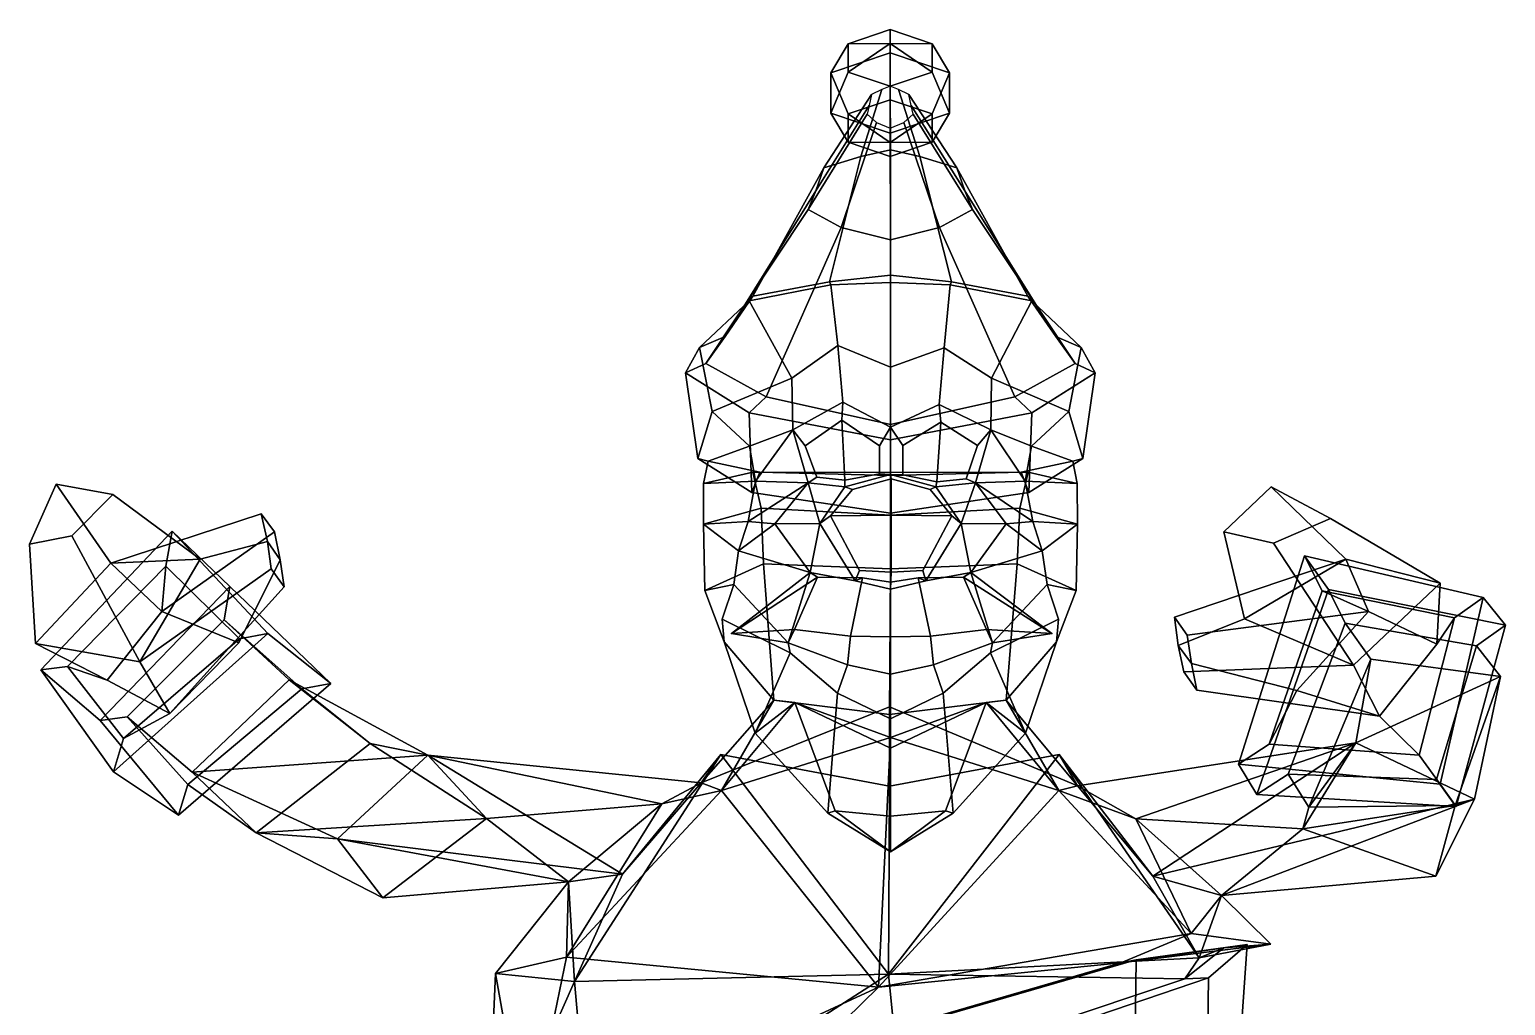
# Model space of a CAD drawing. Extents: x -281 to 199, y -155 to 435.
# Drawn here: x -280.8 to 198.6, y 117.7 to 434.7 of the extents above; entities that cross this region are included whole.
import ezdxf

# ---------------------------------------------------------------- set-up
doc = ezdxf.new("R2010")
doc.units = 0

msp = doc.modelspace()

# ---------------------------------------------------------------- linework, layer by layer
for p in [(-52.755001, 238.543488, 96.495125), (51.251568, 238.543488, 96.495125)]:
    msp.add_point(p)
for points in [[(-14.834169, 430.096008, -16.418009), (-1.225277, 434.700134, -22.29314), (-1.225275, 427.109924, -36.097572), (-20.471174, 420.598694, -27.78894)], [(-1.225281, 430.215698, -6.840955), (-1.225277, 434.700134, -22.29314), (-14.834169, 430.096008, -16.418009)], [(-1.225281, 430.215698, -6.840955), (12.383644, 430.096008, -16.418007), (-1.225277, 434.700134, -22.29314)], [(12.383644, 430.096008, -16.418007), (18.020618, 420.598694, -27.788939), (-1.225275, 427.109924, -36.097572), (-1.225277, 434.700134, -22.29314)], [(-20.471178, 407.576172, -11.171629), (-14.834171, 420.887634, -4.667841), (-14.834169, 430.096008, -16.418009), (-20.471174, 420.598694, -27.78894)], [(-14.834166, 407.28717, -34.292683), (-20.471174, 420.598694, -27.78894), (-1.225275, 427.109924, -36.097572), (-1.225273, 411.891296, -40.167812)], [(-1.225282, 416.283508, 1.207244), (-1.225281, 430.215698, -6.840955), (-14.834171, 420.887634, -4.667841)], [(-14.834171, 420.887634, -4.667841), (-1.225281, 430.215698, -6.840955), (-14.834169, 430.096008, -16.418009)], [(-1.225282, 416.283508, 1.207244), (12.383642, 420.887634, -4.667839), (-1.225281, 430.215698, -6.840955)], [(12.383642, 420.887634, -4.667839), (12.383644, 430.096008, -16.418007), (-1.225281, 430.215698, -6.840955)], [(12.383646, 407.28717, -34.292683), (-1.225273, 411.891296, -40.167812), (-1.225275, 427.109924, -36.097572), (18.020618, 420.598694, -27.788939)], [(18.020615, 407.576111, -11.171628), (18.020618, 420.598694, -27.788939), (12.383644, 430.096008, -16.418007), (12.383642, 420.887634, -4.667839)], [(-1.225282, 401.06488, -2.863023), (-1.225282, 416.283508, 1.207244), (-14.834171, 420.887634, -4.667841), (-20.471178, 407.576172, -11.171629)], [(-20.471178, 407.576172, -11.171629), (-20.471174, 420.598694, -27.78894), (-14.834166, 407.28717, -34.292683), (-14.834168, 398.078857, -22.542515)], [(-1.225282, 401.06488, -2.863023), (18.020615, 407.576111, -11.171628), (12.383642, 420.887634, -4.667839), (-1.225282, 416.283508, 1.207244)], [(18.020615, 407.576111, -11.171628), (12.383643, 398.078796, -22.542513), (12.383646, 407.28717, -34.292683), (18.020618, 420.598694, -27.788939)], [(-7.27119, 413.566956, -8.229217), (-8.021206, 410.07196, -10.998602), (-25.418928, 382.315674, 26.294109), (-22.740299, 389.811829, 37.885323)], [(-3.93069, 415.263855, -6.884629), (-7.27119, 413.566956, -8.229217), (-22.740299, 389.811829, 37.885323), (-10.809942, 393.451294, 43.513039)], [(-1.235268, 416.254089, -6.099926), (-3.93069, 415.263855, -6.884629), (-10.809942, 393.451294, 43.513039), (-1.183435, 395.575317, 46.797363)], [(-1.235268, 416.254089, -6.099926), (-1.183435, 395.575317, 46.797363), (8.443072, 393.451294, 43.513039), (1.460155, 415.263855, -6.884628)], [(1.460155, 415.263855, -6.884628), (8.443072, 393.451294, 43.513039), (20.373432, 389.811829, 37.885326), (4.800655, 413.566956, -8.229216)], [(4.800655, 413.566956, -8.229216), (20.373432, 389.811829, 37.885326), (23.052055, 382.315613, 26.294111), (5.55067, 410.07196, -10.998601)], [(-8.021206, 410.07196, -10.998602), (-8.707866, 407.252808, -13.232507), (-27.871284, 376.268982, 16.944143), (-25.418928, 382.315674, 26.294109)], [(-1.225282, 401.06488, -2.863023), (-20.471178, 407.576172, -11.171629), (-14.834168, 398.078857, -22.542515), (-1.225278, 393.47467, -16.667431)], [(-1.225284, 397.959106, -32.119572), (-14.834166, 407.28717, -34.292683), (-1.225273, 411.891296, -40.167812)], [(-1.225284, 397.959106, -32.119572), (-1.225273, 411.891296, -40.167812), (12.383646, 407.28717, -34.292683)], [(-1.225282, 401.06488, -2.863023), (-1.225278, 393.47467, -16.667431), (12.383643, 398.078796, -22.542513), (18.020615, 407.576111, -11.171628)], [(5.55067, 410.07196, -10.998601), (23.052055, 382.315613, 26.294111), (25.504419, 376.268921, 16.944145), (6.237331, 407.252808, -13.232505)], [(-8.707866, 407.252808, -13.232507), (-5.706921, 404.497009, -15.416183), (-17.153624, 370.358093, 7.804341), (-27.871284, 376.268982, 16.944143)], [(-5.706921, 404.497009, -15.416183), (-1.235269, 402.640442, -16.887331), (-1.183437, 366.376038, 1.646927), (-17.153624, 370.358093, 7.804341)], [(-14.834168, 398.078857, -22.542515), (-14.834166, 407.28717, -34.292683), (-1.225284, 397.959106, -32.119572)], [(3.236384, 404.497009, -15.416183), (14.786751, 370.358093, 7.804342), (-1.183437, 366.376038, 1.646927), (-1.235269, 402.640442, -16.887331)], [(12.383643, 398.078796, -22.542513), (-1.225284, 397.959106, -32.119572), (12.383646, 407.28717, -34.292683)], [(6.237331, 407.252808, -13.232505), (25.504419, 376.268921, 16.944145), (14.786751, 370.358093, 7.804342), (3.236384, 404.497009, -15.416183)], [(-1.225278, 393.47467, -16.667431), (-14.834168, 398.078857, -22.542515), (-1.225284, 397.959106, -32.119572)], [(-1.225278, 393.47467, -16.667431), (-1.225284, 397.959106, -32.119572), (12.383643, 398.078796, -22.542513)], [(-45.804005, 348.082977, 75.713036), (-20.943701, 352.770142, 87.806259), (-10.809942, 393.451294, 43.513039), (-22.740299, 389.811829, 37.885323)], [(-1.155437, 354.87674, 94.936646), (-1.183435, 395.575317, 46.797363), (-10.809942, 393.451294, 43.513039), (-20.943701, 352.770142, 87.806259)], [(-1.155437, 354.87674, 94.936646), (18.632822, 352.770142, 87.806267), (8.443072, 393.451294, 43.513039), (-1.183435, 395.575317, 46.797363)], [(43.493137, 348.082977, 75.713036), (20.373432, 389.811829, 37.885326), (8.443072, 393.451294, 43.513039), (18.632822, 352.770142, 87.806267)], [(-54.84454, 334.985443, 50.679878), (-45.804005, 348.082977, 75.713036), (-22.740299, 389.811829, 37.885323), (-25.418928, 382.315674, 26.294109)], [(52.533665, 334.985443, 50.679878), (23.052055, 382.315613, 26.294111), (20.373432, 389.811829, 37.885326), (43.493137, 348.082977, 75.713036)], [(-61.114479, 326.24823, 29.181396), (-54.84454, 334.985443, 50.679878), (-25.418928, 382.315674, 26.294109), (-27.871284, 376.268982, 16.944143)], [(58.803604, 326.24823, 29.181398), (25.504419, 376.268921, 16.944145), (23.052055, 382.315613, 26.294111), (52.533665, 334.985443, 50.679878)], [(-41.526566, 315.363129, 10.511221), (-61.114479, 326.24823, 29.181396), (-27.871284, 376.268982, 16.944143), (-17.153624, 370.358093, 7.804341)], [(39.215683, 315.363129, 10.511222), (14.786751, 370.358093, 7.804342), (25.504419, 376.268921, 16.944145), (58.803604, 326.24823, 29.181398)], [(-1.155439, 306.372955, -6.804085), (-41.526566, 315.363129, 10.511221), (-17.153624, 370.358093, 7.804341), (-1.183437, 366.376038, 1.646927)], [(-1.155439, 306.372955, -6.804085), (-1.183437, 366.376038, 1.646927), (14.786751, 370.358093, 7.804342), (39.215683, 315.363129, 10.511222)], [(-1.155438, 352.50119, 99.226433), (-1.155437, 354.87674, 94.936646), (-20.943701, 352.770142, 87.806259), (-20.555037, 351.757721, 93.110359)], [(-1.155438, 352.50119, 99.226433), (18.244158, 351.757721, 93.110359), (18.632822, 352.770142, 87.806267), (-1.155437, 354.87674, 94.936646)], [(-20.555037, 351.757721, 93.110359), (-20.943701, 352.770142, 87.806259), (-45.804005, 348.082977, 75.713036), (-47.046356, 346.590668, 80.833389)], [(-18.19821, 332.115662, 102.308495), (-20.555037, 351.757721, 93.110359), (-47.046356, 346.590668, 80.833389), (-33.138947, 321.44046, 93.501488)], [(-1.155439, 325.04599, 108.410393), (-1.155438, 352.50119, 99.226433), (-20.555037, 351.757721, 93.110359), (-18.19821, 332.115662, 102.308495)], [(-1.155439, 325.04599, 108.410393), (16.291058, 331.351776, 102.570122), (18.244158, 351.757721, 93.110359), (-1.155438, 352.50119, 99.226433)], [(16.291058, 331.351776, 102.570122), (31.700108, 321.44046, 93.501495), (44.735489, 346.590668, 80.833389), (18.244158, 351.757721, 93.110359)], [(18.244158, 351.757721, 93.110359), (44.735489, 346.590668, 80.833389), (43.493137, 348.082977, 75.713036), (18.632822, 352.770142, 87.806267)], [(-47.046356, 346.590668, 80.833389), (-45.804005, 348.082977, 75.713036), (-54.84454, 334.985443, 50.679878), (-63.143219, 331.386871, 53.023354)], [(-33.138947, 321.44046, 93.501488), (-47.046356, 346.590668, 80.833389), (-63.143219, 331.386871, 53.023354), (-59.096153, 310.600647, 77.064827)], [(31.700108, 321.44046, 93.501495), (56.785282, 310.600616, 77.064827), (60.83234, 331.386871, 53.023354), (44.735489, 346.590668, 80.833389)], [(44.735489, 346.590668, 80.833389), (60.83234, 331.386871, 53.023354), (52.533665, 334.985443, 50.679878), (43.493137, 348.082977, 75.713036)], [(-63.143219, 331.386871, 53.023354), (-54.84454, 334.985443, 50.679878), (-61.114479, 326.24823, 29.181396), (-67.668907, 323.233917, 28.461111)], [(-59.096153, 310.600647, 77.064827), (-63.143219, 331.386871, 53.023354), (-67.668907, 323.233917, 28.461111), (-63.669571, 295.385345, 42.403831)], [(-18.19821, 332.115662, 102.308495), (-33.138947, 321.44046, 93.501488), (-32.846237, 304.7005, 94.549904), (-16.62952, 313.723999, 105.997459)], [(-1.155439, 325.04599, 108.410393), (-18.19821, 332.115662, 102.308495), (-16.62952, 313.723999, 105.997459), (-1.155439, 305.611511, 108.523193)], [(-1.155439, 325.04599, 108.410393), (-1.155439, 305.611511, 108.523193), (14.722362, 312.925262, 106.049789), (16.291058, 331.351776, 102.570122)], [(16.291058, 331.351776, 102.570122), (14.722362, 312.925262, 106.049789), (31.407394, 304.7005, 94.549904), (31.700108, 321.44046, 93.501495)], [(60.83234, 331.386871, 53.023354), (65.358032, 323.233917, 28.461111), (58.803604, 326.24823, 29.181398), (52.533665, 334.985443, 50.679878)], [(56.785282, 310.600616, 77.064827), (61.358696, 295.385345, 42.403831), (65.358032, 323.233917, 28.461111), (60.83234, 331.386871, 53.023354)], [(-67.668907, 323.233917, 28.461111), (-61.114479, 326.24823, 29.181396), (-41.526566, 315.363129, 10.511221), (-47.055283, 310.217194, 8.247773)], [(65.358032, 323.233917, 28.461111), (44.744404, 310.217194, 8.247774), (39.215683, 315.363129, 10.511222), (58.803604, 326.24823, 29.181398)], [(-63.669571, 295.385345, 42.403831), (-67.668907, 323.233917, 28.461111), (-47.055283, 310.217194, 8.247773), (-46.159954, 284.321075, 18.54991)], [(-46.930614, 299.374512, 78.281235), (-32.846237, 304.7005, 94.549904), (-33.138947, 321.44046, 93.501488), (-59.096153, 310.600647, 77.064827)], [(44.619736, 299.374512, 78.281235), (56.785282, 310.600616, 77.064827), (31.700108, 321.44046, 93.501495), (31.407394, 304.7005, 94.549904)], [(61.358696, 295.385345, 42.403831), (43.849079, 284.321045, 18.54991), (44.744404, 310.217194, 8.247774), (65.358032, 323.233917, 28.461111)], [(-47.055283, 310.217194, 8.247773), (-41.526566, 315.363129, 10.511221), (-1.155439, 306.372955, -6.804085), (-1.155439, 301.477417, -9.938955)], [(-16.888369, 307.876007, 104.469688), (-16.62952, 313.723999, 105.997459), (-32.846237, 304.7005, 94.549904), (-28.8255, 299.507294, 94.654114)], [(-16.888369, 307.876007, 104.469688), (-4.740495, 299.50412, 106.095718), (-1.155439, 305.611511, 108.523193), (-16.62952, 313.723999, 105.997459)], [(44.744404, 310.217194, 8.247774), (-1.155439, 301.477417, -9.938955), (-1.155439, 306.372955, -6.804085), (39.215683, 315.363129, 10.511222)], [(15.229234, 307.180847, 104.268639), (14.722362, 312.925262, 106.049789), (-1.155439, 305.611511, 108.523193), (2.882753, 299.623383, 106.276031)], [(15.229234, 307.180847, 104.268639), (27.148579, 299.62677, 92.15062), (31.407394, 304.7005, 94.549904), (14.722362, 312.925262, 106.049789)], [(-59.096153, 310.600647, 77.064827), (-63.669571, 295.385345, 42.403831), (-60.364029, 294.483124, 41.855373), (-46.930614, 299.374512, 78.281235)], [(-46.159954, 284.321075, 18.54991), (-47.055283, 310.217194, 8.247773), (-1.155439, 301.477417, -9.938955), (-1.15544, 277.645142, -0.059009)], [(-15.989012, 288.382904, 102.64016), (-16.888369, 307.876007, 104.469688), (-28.8255, 299.507294, 94.654114), (-25.078499, 289.317444, 97.547935)], [(-4.740495, 299.50412, 106.095718), (-16.888369, 307.876007, 104.469688), (-15.989012, 288.382904, 102.64016), (-4.740495, 290.386841, 106.939919)], [(43.849079, 284.321045, 18.54991), (-1.15544, 277.645142, -0.059009), (-1.155439, 301.477417, -9.938955), (44.744404, 310.217194, 8.247774)], [(2.882753, 299.623383, 106.276031), (2.882753, 290.118774, 107.318275), (13.91222, 287.770508, 102.009949), (15.229234, 307.180847, 104.268639)], [(13.91222, 287.770508, 102.009949), (23.474545, 288.766541, 95.723228), (27.148579, 299.62677, 92.15062), (15.229234, 307.180847, 104.268639)], [(56.785282, 310.600616, 77.064827), (44.619736, 299.374512, 78.281235), (58.053158, 294.483124, 41.855373), (61.358696, 295.385345, 42.403831)], [(-44.957863, 288.037354, 78.655991), (-32.846237, 304.7005, 94.549904), (-46.930614, 299.374512, 78.281235)], [(-27.91597, 287.476746, 98.549278), (-32.846237, 304.7005, 94.549904), (-44.957863, 288.037354, 78.655991)], [(-25.078499, 289.317444, 97.547935), (-28.8255, 299.507294, 94.654114), (-32.846237, 304.7005, 94.549904), (-27.91597, 287.476746, 98.549278)], [(-4.740495, 290.386841, 106.939919), (-1.15544, 290.139435, 110.144325), (-1.155439, 305.611511, 108.523193), (-4.740495, 299.50412, 106.095718)], [(2.882753, 290.118774, 107.318275), (2.882753, 299.623383, 106.276031), (-1.155439, 305.611511, 108.523193), (-1.15544, 290.139435, 110.144325)], [(23.474545, 288.766541, 95.723228), (26.477129, 287.476746, 98.549278), (31.407394, 304.7005, 94.549904), (27.148579, 299.62677, 92.15062)], [(26.477129, 287.476746, 98.549278), (42.64698, 288.037384, 78.655991), (31.407394, 304.7005, 94.549904)], [(42.64698, 288.037384, 78.655991), (44.619736, 299.374512, 78.281235), (31.407394, 304.7005, 94.549904)], [(-46.930614, 299.374512, 78.281235), (-60.364029, 294.483124, 41.855373), (-61.868439, 287.221222, 42.462151), (-44.957863, 288.037354, 78.655991)], [(44.619736, 299.374512, 78.281235), (42.64698, 288.037384, 78.655991), (59.55756, 287.221252, 42.462151), (58.053158, 294.483124, 41.855373)], [(-63.669571, 295.385345, 42.403831), (-46.159954, 284.321075, 18.54991), (-43.573826, 290.957336, 15.893793), (-60.364029, 294.483124, 41.855373)], [(-61.868439, 287.221222, 42.462151), (-60.364029, 294.483124, 41.855373), (-43.573826, 290.957336, 15.893793), (-45.886189, 290.900604, 12.67251)], [(61.358696, 295.385345, 42.403831), (58.053158, 294.483124, 41.855373), (41.262951, 290.957336, 15.893793), (43.849079, 284.321045, 18.54991)], [(59.55756, 287.221252, 42.462151), (43.575306, 290.900635, 12.67251), (41.262951, 290.957336, 15.893793), (58.053158, 294.483124, 41.855373)], [(-61.890221, 274.027283, 44.641083), (-61.868439, 287.221222, 42.462151), (-45.886189, 290.900604, 12.67251), (-43.141411, 279.203552, 11.188781)], [(-44.957863, 288.037354, 78.655991), (-61.868439, 287.221222, 42.462151), (-61.890221, 274.027283, 44.641083), (-47.399632, 274.938202, 78.504814)], [(-47.399632, 274.938202, 78.504814), (-27.91597, 287.476746, 98.549278), (-44.957863, 288.037354, 78.655991)], [(-46.159954, 284.321075, 18.54991), (-1.15544, 277.645142, -0.059009), (-1.15544, 289.916626, -1.096859), (-43.573826, 290.957336, 15.893793)], [(-45.886189, 290.900604, 12.67251), (-43.573826, 290.957336, 15.893793), (-1.15544, 289.916626, -1.096859), (-1.15544, 290.826447, -2.405132)], [(-43.141411, 279.203552, 11.188781), (-45.886189, 290.900604, 12.67251), (-1.15544, 290.826447, -2.405132), (-1.15544, 276.950226, -0.945824)], [(-15.989012, 288.382904, 102.64016), (-25.078499, 289.317444, 97.547935), (-27.91597, 287.476746, 98.549278), (-15.95612, 286.195862, 104.835991)], [(-0.897057, 276.936157, 128.666168), (-0.897057, 288.753082, 124.536148), (-13.519932, 285.318817, 121.01963), (-20.59626, 276.754486, 122.216965)], [(-15.989012, 288.382904, 102.64016), (-15.95612, 286.195862, 104.835991), (-1.15544, 290.139435, 110.144325), (-4.740495, 290.386841, 106.939919)], [(-0.897057, 288.753082, 124.536148), (-1.15544, 290.139435, 110.144325), (-15.95612, 286.195862, 104.835991), (-13.519932, 285.318817, 121.01963)], [(43.849079, 284.321045, 18.54991), (41.262951, 290.957336, 15.893793), (-1.15544, 289.916626, -1.096859), (-1.15544, 277.645142, -0.059009)], [(43.575306, 290.900635, 12.67251), (-1.15544, 290.826447, -2.405132), (-1.15544, 289.916626, -1.096859), (41.262951, 290.957336, 15.893793)], [(40.830532, 279.203552, 11.188781), (-1.15544, 276.950226, -0.945824), (-1.15544, 290.826447, -2.405132), (43.575306, 290.900635, 12.67251)], [(-0.897057, 288.753082, 124.536148), (11.725815, 285.318817, 121.01963), (13.645239, 286.195862, 104.835991), (-1.15544, 290.139435, 110.144325)], [(13.91222, 287.770508, 102.009949), (2.882753, 290.118774, 107.318275), (-1.15544, 290.139435, 110.144325), (13.645239, 286.195862, 104.835991)], [(-0.897057, 276.936157, 128.666168), (18.802143, 276.754486, 122.216965), (11.725815, 285.318817, 121.01963), (-0.897057, 288.753082, 124.536148)], [(13.91222, 287.770508, 102.009949), (13.645239, 286.195862, 104.835991), (26.477129, 287.476746, 98.549278), (23.474545, 288.766541, 95.723228)], [(45.088757, 274.938202, 78.504814), (42.64698, 288.037384, 78.655991), (26.477129, 287.476746, 98.549278)], [(59.579346, 274.027313, 44.641083), (40.830532, 279.203552, 11.188781), (43.575306, 290.900635, 12.67251), (59.55756, 287.221252, 42.462151)], [(42.64698, 288.037384, 78.655991), (45.088757, 274.938202, 78.504814), (59.579346, 274.027313, 44.641083), (59.55756, 287.221252, 42.462151)], [(-267.085449, 270.234833, 200.0755), (-253.707367, 283.727234, 196.446884), (-272.200958, 287.042175, 185.992676), (-280.806366, 267.557739, 181.317337)], [(-280.806366, 267.557739, 181.317337), (-272.200958, 287.042175, 185.992676), (-254.400833, 261.383545, 124.384392), (-278.894775, 235.31781, 130.716003)], [(-253.707367, 283.727234, 196.446884), (-225.400665, 262.643066, 154.552277), (-254.400833, 261.383545, 124.384392), (-272.200958, 287.042175, 185.992676)], [(-267.085449, 270.234833, 200.0755), (-244.997849, 229.341736, 149.098389), (-225.400665, 262.643066, 154.552277), (-253.707367, 283.727234, 196.446884)], [(-38.745655, 274.12146, 101.72583), (-27.91597, 287.476746, 98.549278), (-47.399632, 274.938202, 78.504814)], [(-38.745655, 274.12146, 101.72583), (-24.113895, 274.274811, 104.760262), (-27.91597, 287.476746, 98.549278)], [(-24.113895, 274.274811, 104.760262), (-15.95612, 286.195862, 104.835991), (-27.91597, 287.476746, 98.549278)], [(-20.59626, 276.754486, 122.216965), (-13.519932, 285.318817, 121.01963), (-15.95612, 286.195862, 104.835991), (-24.113895, 274.274811, 104.760262)], [(18.802143, 276.754486, 122.216965), (21.803017, 274.274811, 104.760262), (13.645239, 286.195862, 104.835991), (11.725815, 285.318817, 121.01963)], [(21.803017, 274.274811, 104.760262), (26.477129, 287.476746, 98.549278), (13.645239, 286.195862, 104.835991)], [(36.434776, 274.12146, 101.72583), (26.477129, 287.476746, 98.549278), (21.803017, 274.274811, 104.760262)], [(36.434776, 274.12146, 101.72583), (45.088757, 274.938202, 78.504814), (26.477129, 287.476746, 98.549278)], [(123.32354, 267.91861, 196.943268), (141.760391, 275.921112, 184.970673), (122.547096, 286.166931, 183.776001), (107.098221, 271.579742, 187.068039)], [(107.098221, 271.579742, 187.068039), (122.547096, 286.166931, 183.776001), (146.791534, 262.648468, 123.527519), (113.817856, 243.326538, 140.618393)], [(141.760391, 275.921112, 184.970673), (177.396179, 254.88092, 141.485413), (146.791534, 262.648468, 123.527519), (122.547096, 286.166931, 183.776001)], [(-61.453865, 252.473022, 46.003769), (-61.890221, 274.027283, 44.641083), (-43.141411, 279.203552, 11.188781), (-42.348694, 261.215881, 14.099627)], [(-42.348694, 261.215881, 14.099627), (-43.141411, 279.203552, 11.188781), (-1.15544, 276.950226, -0.945824), (-1.15544, 259.590179, 3.485335)], [(40.037815, 261.215881, 14.099627), (-1.15544, 259.590179, 3.485335), (-1.15544, 276.950226, -0.945824), (40.830532, 279.203552, 11.188781)], [(59.142994, 252.473022, 46.003769), (40.037815, 261.215881, 14.099627), (40.830532, 279.203552, 11.188781), (59.579346, 274.027313, 44.641083)], [(-205.531342, 277.375885, 153.821518), (-201.280136, 271.51532, 143.095688), (-237.849945, 245.684937, 94.310806), (-254.400833, 261.383545, 124.384392)], [(-203.534775, 268.416962, 160.532776), (-205.531342, 277.375885, 153.821518), (-254.400833, 261.383545, 124.384392), (-225.400665, 262.643066, 154.552277)], [(-203.534775, 268.416962, 160.532776), (-199.39325, 262.509491, 149.76709), (-201.280136, 271.51532, 143.095688), (-205.531342, 277.375885, 153.821518)], [(-47.399632, 274.938202, 78.504814), (-61.890221, 274.027283, 44.641083), (-50.465706, 265.414825, 77.948036)], [(-52.071449, 254.484924, 78.12674), (-50.465706, 265.414825, 77.948036), (-61.890221, 274.027283, 44.641083), (-61.453865, 252.473022, 46.003769)], [(-50.465706, 265.414825, 77.948036), (-38.745655, 274.12146, 101.72583), (-47.399632, 274.938202, 78.504814)], [(-27.249035, 258.308136, 98.608398), (-38.745655, 274.12146, 101.72583), (-50.465706, 265.414825, 77.948036)], [(-27.249035, 258.308136, 98.608398), (-24.113895, 274.274811, 104.760262), (-38.745655, 274.12146, 101.72583)], [(-12.621901, 255.687744, 104.511536), (-24.113895, 274.274811, 104.760262), (-27.249035, 258.308136, 98.608398)], [(-11.171932, 259.0065, 117.381271), (-20.59626, 276.754486, 122.216965), (-24.113895, 274.274811, 104.760262), (-12.621901, 255.687744, 104.511536)], [(-0.897057, 258.485016, 122.611298), (-0.897057, 276.936157, 128.666168), (-20.59626, 276.754486, 122.216965), (-11.171932, 259.0065, 117.381271)], [(-0.897057, 258.485016, 122.611298), (9.377817, 259.0065, 117.381271), (18.802143, 276.754486, 122.216965), (-0.897057, 276.936157, 128.666168)], [(9.377817, 259.0065, 117.381271), (10.311021, 255.687744, 104.511536), (21.803017, 274.274811, 104.760262), (18.802143, 276.754486, 122.216965)], [(10.311021, 255.687744, 104.511536), (24.938156, 258.308136, 98.608398), (21.803017, 274.274811, 104.760262)], [(24.938156, 258.308136, 98.608398), (36.434776, 274.12146, 101.72583), (21.803017, 274.274811, 104.760262)], [(24.938156, 258.308136, 98.608398), (48.154831, 265.414825, 77.948036), (36.434776, 274.12146, 101.72583)], [(48.154831, 265.414825, 77.948036), (45.088757, 274.938202, 78.504814), (36.434776, 274.12146, 101.72583)], [(45.088757, 274.938202, 78.504814), (48.154831, 265.414825, 77.948036), (59.579346, 274.027313, 44.641083)], [(49.760574, 254.484924, 78.12674), (59.142994, 252.473022, 46.003769), (59.579346, 274.027313, 44.641083), (48.154831, 265.414825, 77.948036)], [(123.32354, 267.91861, 196.943268), (149.307175, 228.319397, 146.788223), (177.396179, 254.88092, 141.485413), (141.760391, 275.921112, 184.970673)], [(-267.085449, 270.234833, 200.0755), (-280.806366, 267.557739, 181.317337), (-278.894775, 235.31781, 130.716003), (-244.997849, 229.341736, 149.098389)], [(-277.13678, 226.731995, 77.589943), (-234.486618, 271.811249, 81.219299), (-215.730621, 253.862335, 61.841145), (-257.863251, 210.331879, 56.222145)], [(-277.13678, 226.731995, 77.589943), (-268.477631, 227.876221, 84.901451), (-236.476822, 260.386261, 88.346741), (-234.486618, 271.811249, 81.219299)], [(-199.39325, 262.509491, 149.76709), (-212.855209, 235.479309, 115.371567), (-237.849945, 245.684937, 94.310806), (-201.280136, 271.51532, 143.095688)], [(-203.400009, 238.521606, 138.236298), (-234.486618, 271.811249, 81.219299), (-236.476822, 260.386261, 88.346741), (-212.616425, 236.807739, 130.845657)], [(-182.921722, 222.314148, 117.859375), (-215.730621, 253.862335, 61.841145), (-234.486618, 271.811249, 81.219299), (-203.400009, 238.521606, 138.236298)], [(123.32354, 267.91861, 196.943268), (107.098221, 271.579742, 187.068039), (113.817856, 243.326538, 140.618393), (149.307175, 228.319397, 146.788223)], [(-202.334824, 259.554718, 166.909424), (-203.534775, 268.416962, 160.532776), (-225.400665, 262.643066, 154.552277), (-244.997849, 229.341736, 149.098389)], [(-202.334824, 259.554718, 166.909424), (-198.081253, 253.672668, 156.148499), (-199.39325, 262.509491, 149.76709), (-203.534775, 268.416962, 160.532776)], [(-52.071449, 254.484924, 78.12674), (-34.357044, 235.482178, 104.917747), (-27.249035, 258.308136, 98.608398), (-50.465706, 265.414825, 77.948036)], [(49.760574, 254.484924, 78.12674), (48.154831, 265.414825, 77.948036), (24.938156, 258.308136, 98.608398), (32.046165, 235.482178, 104.917747)], [(117.840027, 186.26004, 90.067238), (111.860344, 196.109924, 121.12339), (133.31192, 263.790039, 104.248833), (141.112427, 252.849731, 74.771294)], [(111.860344, 196.109924, 121.12339), (121.875618, 202.6026, 121.326126), (139.109818, 252.425995, 108.995888), (133.31192, 263.790039, 104.248833)], [(191.356277, 250.274841, 121.927643), (198.634796, 241.309906, 90.884636), (141.112427, 252.849731, 74.771294), (133.31192, 263.790039, 104.248833)], [(191.356277, 250.274841, 121.927643), (133.31192, 263.790039, 104.248833), (139.109818, 252.425995, 108.995888), (182.099808, 243.636597, 121.93541)], [(-278.894775, 235.31781, 130.716003), (-254.400833, 261.383545, 124.384392), (-237.849945, 245.684937, 94.310806), (-255.62233, 223.424835, 98.718933)], [(-255.62233, 223.424835, 98.718933), (-237.849945, 245.684937, 94.310806), (-236.476822, 260.386261, 88.346741), (-268.477631, 227.876221, 84.901451)], [(-202.334824, 259.554718, 166.909424), (-244.997849, 229.341736, 149.098389), (-235.193161, 212.604462, 117.734856), (-198.081253, 253.672668, 156.148499)], [(-212.855209, 235.479309, 115.371567), (-212.616425, 236.807739, 130.845657), (-236.476822, 260.386261, 88.346741), (-237.849945, 245.684937, 94.310806)], [(-198.081253, 253.672668, 156.148499), (-235.193161, 212.604462, 117.734856), (-212.855209, 235.479309, 115.371567), (-199.39325, 262.509491, 149.76709)], [(-55.125324, 235.861389, 50.112881), (-61.453865, 252.473022, 46.003769), (-42.348694, 261.215881, 14.099627), (-39.072617, 216.890991, 31.855993)], [(-39.072617, 216.890991, 31.855993), (-42.348694, 261.215881, 14.099627), (-1.15544, 259.590179, 3.485335), (-1.4526, 212.21582, 8.88728)], [(-0.897057, 258.485016, 122.611298), (-11.171932, 259.0065, 117.381271), (-12.621901, 255.687744, 104.511536), (-1.15544, 252.900391, 110.43103)], [(36.411449, 216.890991, 31.855993), (-1.4526, 212.21582, 8.88728), (-1.15544, 259.590179, 3.485335), (40.037815, 261.215881, 14.099627)], [(-0.897057, 258.485016, 122.611298), (-1.15544, 252.900391, 110.43103), (10.311021, 255.687744, 104.511536), (9.377817, 259.0065, 117.381271)], [(52.814445, 235.861389, 50.112881), (36.411449, 216.890991, 31.855993), (40.037815, 261.215881, 14.099627), (59.142994, 252.473022, 46.003769)], [(91.069283, 243.905975, 130.894852), (146.791534, 262.648468, 123.527519), (154.112137, 245.692505, 95.778084), (95.248322, 238.021454, 120.153816)], [(92.308235, 234.695435, 137.446274), (113.817856, 243.326538, 140.618393), (146.791534, 262.648468, 123.527519), (91.069283, 243.905975, 130.894852)], [(177.396179, 254.88092, 141.485413), (176.314636, 235.106812, 111.920967), (154.112137, 245.692505, 95.778084), (146.791534, 262.648468, 123.527519)], [(-55.125324, 235.861389, 50.112881), (-55.794674, 243.226868, 81.29702), (-52.071449, 254.484924, 78.12674), (-61.453865, 252.473022, 46.003769)], [(-52.071449, 254.484924, 78.12674), (-55.794674, 243.226868, 81.29702), (-33.673874, 232.260437, 95.906563), (-34.357044, 235.482178, 104.917747)], [(-24.882845, 256.887482, 112.608627), (-27.249035, 258.308136, 98.608398), (-52.755001, 238.543488, 96.495125)], [(-52.755001, 238.543488, 96.495125), (-27.249035, 258.308136, 98.608398), (-34.357044, 235.482178, 104.917747)], [(-32.360046, 239.838776, 115.00264), (-24.882845, 256.887482, 112.608627), (-52.755001, 238.543488, 96.495125)], [(-10.185474, 256.625214, 112.725739), (-24.882845, 256.887482, 112.608627), (-32.360046, 239.838776, 115.00264), (-14.146427, 237.647461, 123.670204)], [(-24.882845, 256.887482, 112.608627), (-10.185474, 256.625214, 112.725739), (-12.621901, 255.687744, 104.511536), (-27.249035, 258.308136, 98.608398)], [(-14.146427, 237.647461, 123.670204), (-1.15544, 237.44397, 124.353912), (-1.15544, 255.211182, 115.474304), (-10.185474, 256.625214, 112.725739)], [(-1.15544, 255.211182, 115.474304), (-1.15544, 252.900391, 110.43103), (-12.621901, 255.687744, 104.511536), (-10.185474, 256.625214, 112.725739)], [(11.835546, 237.647461, 123.670204), (7.874596, 256.625214, 112.725739), (-1.15544, 255.211182, 115.474304), (-1.15544, 237.44397, 124.353912)], [(-1.15544, 255.211182, 115.474304), (7.874596, 256.625214, 112.725739), (10.311021, 255.687744, 104.511536), (-1.15544, 252.900391, 110.43103)], [(22.571966, 256.887482, 112.608627), (24.938156, 258.308136, 98.608398), (10.311021, 255.687744, 104.511536), (7.874596, 256.625214, 112.725739)], [(7.874596, 256.625214, 112.725739), (11.835546, 237.647461, 123.670204), (30.049168, 239.838776, 115.00264), (22.571966, 256.887482, 112.608627)], [(22.571966, 256.887482, 112.608627), (51.251568, 238.543488, 96.495125), (24.938156, 258.308136, 98.608398)], [(30.049168, 239.838776, 115.00264), (51.251568, 238.543488, 96.495125), (22.571966, 256.887482, 112.608627)], [(51.251568, 238.543488, 96.495125), (32.046165, 235.482178, 104.917747), (24.938156, 258.308136, 98.608398)], [(49.760574, 254.484924, 78.12674), (32.046165, 235.482178, 104.917747), (31.362993, 232.260437, 95.906563), (53.483803, 243.226868, 81.29702)], [(52.814445, 235.861389, 50.112881), (59.142994, 252.473022, 46.003769), (49.760574, 254.484924, 78.12674), (53.483803, 243.226868, 81.29702)], [(149.307175, 228.319397, 146.788223), (157.713501, 211.664612, 119.178154), (176.314636, 235.106812, 111.920967), (177.396179, 254.88092, 141.485413)], [(-257.863251, 210.331879, 56.222145), (-215.730621, 253.862335, 61.841145), (-217.568024, 242.967773, 68.694977), (-249.083282, 211.458374, 63.662266)], [(-182.921722, 222.314148, 117.859375), (-192.309402, 220.535828, 110.357132), (-217.568024, 242.967773, 68.694977), (-215.730621, 253.862335, 61.841145)], [(117.840027, 186.26004, 90.067238), (141.112427, 252.849731, 74.771294), (146.579193, 241.957733, 79.301399), (128.052094, 192.835693, 90.287621)], [(130.877441, 220.017151, 102.333313), (154.112137, 245.692505, 95.778084), (139.109818, 252.425995, 108.995888), (121.875618, 202.6026, 121.326126)], [(176.314636, 235.106812, 111.920967), (182.099808, 243.636597, 121.93541), (139.109818, 252.425995, 108.995888), (154.112137, 245.692505, 95.778084)], [(198.634796, 241.309906, 90.884636), (189.260254, 234.540161, 90.90686), (146.579193, 241.957733, 79.301399), (141.112427, 252.849731, 74.771294)], [(177.401886, 189.581299, 138.415863), (191.356277, 250.274841, 121.927643), (182.099808, 243.636597, 121.93541), (170.572495, 199.065552, 134.018723)], [(182.596329, 182.368988, 105.421082), (198.634796, 241.309906, 90.884636), (191.356277, 250.274841, 121.927643), (177.401886, 189.581299, 138.415863)], [(96.609093, 228.840881, 126.714218), (95.248322, 238.021454, 120.153816), (154.112137, 245.692505, 95.778084), (130.877441, 220.017151, 102.333313)], [(-249.083282, 211.458374, 63.662266), (-217.568024, 242.967773, 68.694977), (-196.440933, 223.505676, 46.737724), (-227.932144, 193.553314, 40.499191)], [(-196.440933, 223.505676, 46.737724), (-217.568024, 242.967773, 68.694977), (-192.309402, 220.535828, 110.357132), (-170.162903, 202.789917, 88.012718)], [(-33.673874, 232.260437, 95.906563), (-55.794674, 243.226868, 81.29702), (-55.125324, 235.861389, 50.112881), (-45.047256, 206.213928, 66.107307)], [(-34.357044, 235.482178, 104.917747), (-32.360046, 239.838776, 115.00264), (-52.755001, 238.543488, 96.495125)], [(-14.146427, 237.647461, 123.670204), (-32.360046, 239.838776, 115.00264), (-34.357044, 235.482178, 104.917747), (-15.148054, 228.348419, 113.76458)], [(11.835546, 237.647461, 123.670204), (12.837173, 228.348419, 113.76458), (32.046165, 235.482178, 104.917747), (30.049168, 239.838776, 115.00264)], [(32.046165, 235.482178, 104.917747), (51.251568, 238.543488, 96.495125), (30.049168, 239.838776, 115.00264)], [(31.362993, 232.260437, 95.906563), (42.736378, 206.213928, 66.107307), (52.814445, 235.861389, 50.112881), (53.483803, 243.226868, 81.29702)], [(92.308235, 234.695435, 137.446274), (91.069283, 243.905975, 130.894852), (95.248322, 238.021454, 120.153816), (96.609093, 228.840881, 126.714218)], [(94.196899, 226.06192, 143.968231), (149.307175, 228.319397, 146.788223), (113.817856, 243.326538, 140.618393), (92.308235, 234.695435, 137.446274)], [(154.924942, 230.261322, 46.12326), (134.788086, 182.184052, 56.437576), (128.052094, 192.835693, 90.287621), (146.579193, 241.957733, 79.301399)], [(189.260254, 234.540161, 90.90686), (197.069351, 224.619659, 57.067669), (154.924942, 230.261322, 46.12326), (146.579193, 241.957733, 79.301399)], [(157.713501, 211.664612, 119.178154), (170.572495, 199.065552, 134.018723), (182.099808, 243.636597, 121.93541), (176.314636, 235.106812, 111.920967)], [(182.596329, 182.368988, 105.421082), (176.261459, 191.141602, 101.349968), (189.260254, 234.540161, 90.90686), (198.634796, 241.309906, 90.884636)], [(-244.997849, 229.341736, 149.098389), (-278.894775, 235.31781, 130.716003), (-255.62233, 223.424835, 98.718933), (-235.193161, 212.604462, 117.734856)], [(-232.36586, 179.58725, 104.670319), (-182.921722, 222.314148, 117.859375), (-203.400009, 238.521606, 138.236298), (-253.492905, 193.644531, 127.554726)], [(-253.492905, 193.644531, 127.554726), (-203.400009, 238.521606, 138.236298), (-212.616425, 236.807739, 130.845657), (-250.285568, 204.410522, 122.101944)], [(-235.193161, 212.604462, 117.734856), (-250.285568, 204.410522, 122.101944), (-212.616425, 236.807739, 130.845657), (-212.855209, 235.479309, 115.371567)], [(-45.047256, 206.213928, 66.107307), (-55.125324, 235.861389, 50.112881), (-39.072617, 216.890991, 31.855993), (-32.210781, 216.15094, 60.032959)], [(-18.330349, 219.196899, 115.812431), (-15.148054, 228.348419, 113.76458), (-34.357044, 235.482178, 104.917747), (-33.673874, 232.260437, 95.906563)], [(-1.15544, 237.44397, 124.353912), (-14.146427, 237.647461, 123.670204), (-15.148054, 228.348419, 113.76458), (-1.15544, 225.381622, 119.235947)], [(-1.15544, 237.44397, 124.353912), (-1.15544, 225.381622, 119.235947), (12.837173, 228.348419, 113.76458), (11.835546, 237.647461, 123.670204)], [(16.019466, 219.196899, 115.812431), (31.362993, 232.260437, 95.906563), (32.046165, 235.482178, 104.917747), (12.837173, 228.348419, 113.76458)], [(42.736378, 206.213928, 66.107307), (29.976679, 216.15094, 60.032959), (36.411449, 216.890991, 31.855993), (52.814445, 235.861389, 50.112881)], [(-21.515474, 180.212402, 97.859222), (-18.330349, 219.196899, 115.812431), (-33.673874, 232.260437, 95.906563), (-45.047256, 206.213928, 66.107307)], [(19.204594, 180.212402, 97.859222), (42.736378, 206.213928, 66.107307), (31.362993, 232.260437, 95.906563), (16.019466, 219.196899, 115.812431)], [(94.196899, 226.06192, 143.968231), (92.308235, 234.695435, 137.446274), (96.609093, 228.840881, 126.714218), (98.399391, 220.162903, 133.196533)], [(134.788086, 182.184052, 56.437576), (154.924942, 230.261322, 46.12326), (149.976028, 203.068604, 1.147809)], [(197.069351, 224.619659, 57.067669), (149.976028, 203.068604, 1.147809), (154.924942, 230.261322, 46.12326)], [(182.301956, 182.728058, 66.662621), (197.069351, 224.619659, 57.067669), (189.260254, 234.540161, 90.90686), (176.261459, 191.141602, 101.349968)], [(-253.492905, 193.644531, 127.554726), (-250.285568, 204.410522, 122.101944), (-268.477631, 227.876221, 84.901451), (-277.13678, 226.731995, 77.589943)], [(-232.36586, 179.58725, 104.670319), (-253.492905, 193.644531, 127.554726), (-277.13678, 226.731995, 77.589943), (-257.863251, 210.331879, 56.222145)], [(-235.193161, 212.604462, 117.734856), (-255.62233, 223.424835, 98.718933), (-268.477631, 227.876221, 84.901451), (-250.285568, 204.410522, 122.101944)], [(-1.15544, 210.85144, 122.178642), (-1.15544, 225.381622, 119.235947), (-15.148054, 228.348419, 113.76458), (-18.330349, 219.196899, 115.812431)], [(-1.15544, 210.85144, 122.178642), (16.019466, 219.196899, 115.812431), (12.837173, 228.348419, 113.76458), (-1.15544, 225.381622, 119.235947)], [(94.196899, 226.06192, 143.968231), (98.399391, 220.162903, 133.196533), (157.713501, 211.664612, 119.178154), (149.307175, 228.319397, 146.788223)], [(98.399391, 220.162903, 133.196533), (96.609093, 228.840881, 126.714218), (130.877441, 220.017151, 102.333313), (157.713501, 211.664612, 119.178154)], [(-232.36586, 179.58725, 104.670319), (-229.385284, 189.556488, 99.631142), (-192.309402, 220.535828, 110.357132), (-182.921722, 222.314148, 117.859375)], [(-227.932144, 193.553314, 40.499191), (-196.440933, 223.505676, 46.737724), (-151.390625, 198.986511, 29.788778)], [(-170.162903, 202.789917, 88.012718), (-151.390625, 198.986511, 29.788778), (-196.440933, 223.505676, 46.737724)], [(197.069351, 224.619659, 57.067669), (188.542267, 184.718506, -7.839956), (149.976028, 203.068604, 1.147809)], [(182.301956, 182.728058, 66.662621), (188.542267, 184.718506, -7.839956), (197.069351, 224.619659, 57.067669)], [(-170.162903, 202.789917, 88.012718), (-192.309402, 220.535828, 110.357132), (-229.385284, 189.556488, 99.631142), (-207.193604, 173.784668, 75.771843)], [(-1.407196, 214.703247, 5.078217), (-62.6516, 190.073608, 0.259073), (-39.072617, 216.890991, 31.855993), (-1.4526, 212.21582, 8.88728)], [(-62.6516, 190.073608, 0.259073), (-56.029564, 187.524109, 59.291286), (-39.072617, 216.890991, 31.855993)], [(-56.029564, 187.524109, 59.291286), (-32.210781, 216.15094, 60.032959), (-39.072617, 216.890991, 31.855993)], [(-1.078661, 204.742065, 67.180084), (-32.210781, 216.15094, 60.032959), (-56.029564, 187.524109, 59.291286)], [(-21.515474, 180.212402, 97.859222), (-45.047256, 206.213928, 66.107307), (-32.210781, 216.15094, 60.032959), (-19.096529, 180.904663, 81.952538)], [(-19.096529, 180.904663, 81.952538), (-32.210781, 216.15094, 60.032959), (-1.15544, 201.30722, 56.009388), (-1.15544, 179.270538, 77.656464)], [(-1.15544, 201.30722, 56.009388), (-32.210781, 216.15094, 60.032959), (-1.078661, 204.742065, 67.180084)], [(-1.15544, 167.695251, 101.101158), (-1.15544, 210.85144, 122.178642), (-18.330349, 219.196899, 115.812431), (-21.515474, 180.212402, 97.859222)], [(-1.4526, 212.21582, 8.88728), (36.411449, 216.890991, 31.855993), (59.588875, 189.088562, 1.800619), (-1.407196, 214.703247, 5.078217)], [(-1.15544, 167.695251, 101.101158), (19.204594, 180.212402, 97.859222), (16.019466, 219.196899, 115.812431), (-1.15544, 210.85144, 122.178642)], [(16.785648, 180.904663, 81.952538), (-1.15544, 179.270538, 77.656464), (-1.15544, 201.30722, 56.009388), (29.976679, 216.15094, 60.032959)], [(-1.15544, 201.30722, 56.009388), (-1.078661, 204.742065, 67.180084), (29.976679, 216.15094, 60.032959)], [(-1.078661, 204.742065, 67.180084), (53.520237, 187.524109, 59.291286), (29.976679, 216.15094, 60.032959)], [(19.204594, 180.212402, 97.859222), (16.785648, 180.904663, 81.952538), (29.976679, 216.15094, 60.032959), (42.736378, 206.213928, 66.107307)], [(53.520237, 187.524109, 59.291286), (36.411449, 216.890991, 31.855993), (29.976679, 216.15094, 60.032959)], [(59.588875, 189.088562, 1.800619), (36.411449, 216.890991, 31.855993), (53.520237, 187.524109, 59.291286)], [(157.713501, 211.664612, 119.178154), (130.877441, 220.017151, 102.333313), (121.875618, 202.6026, 121.326126), (170.572495, 199.065552, 134.018723)], [(-232.36586, 179.58725, 104.670319), (-257.863251, 210.331879, 56.222145), (-249.083282, 211.458374, 63.662266), (-229.385284, 189.556488, 99.631142)], [(-207.193604, 173.784668, 75.771843), (-229.385284, 189.556488, 99.631142), (-249.083282, 211.458374, 63.662266), (-227.932144, 193.553314, 40.499191)], [(-1.407196, 214.703247, 5.078217), (-1.4437, 188.924133, -46.094997), (-56.211166, 199.20993, -36.493587), (-62.6516, 190.073608, 0.259073)], [(-1.407196, 214.703247, 5.078217), (59.588875, 189.088562, 1.800619), (53.605843, 199.20993, -36.493587), (-1.4437, 188.924133, -46.094997)], [(-207.193604, 173.784668, 75.771843), (-132.340042, 178.501007, 68.74115), (-170.162903, 202.789917, 88.012718)], [(-170.162903, 202.789917, 88.012718), (-132.340042, 178.501007, 68.74115), (-151.390625, 198.986511, 29.788778)], [(-4.986087, 123.645264, 116.532791), (-1.078661, 204.742065, 67.180084), (-56.029564, 187.524109, 59.291286)], [(-4.986087, 123.645264, 116.532791), (53.520237, 187.524109, 59.291286), (-1.078661, 204.742065, 67.180084)], [(78.570969, 178.370972, 48.162617), (149.976028, 203.068604, 1.147809), (59.588875, 189.088562, 1.800619)], [(84.077301, 159.72934, -28.068367), (59.588875, 189.088562, 1.800619), (149.976028, 203.068604, 1.147809)], [(78.570969, 178.370972, 48.162617), (132.837387, 175.157166, 42.869682), (149.976028, 203.068604, 1.147809)], [(84.077301, 159.72934, -28.068367), (149.976028, 203.068604, 1.147809), (188.542267, 184.718506, -7.839956)], [(177.401886, 189.581299, 138.415863), (170.572495, 199.065552, 134.018723), (121.875618, 202.6026, 121.326126), (111.860344, 196.109924, 121.12339)], [(134.788086, 182.184052, 56.437576), (149.976028, 203.068604, 1.147809), (132.837387, 175.157166, 42.869682)], [(-227.932144, 193.553314, 40.499191), (-151.390625, 198.986511, 29.788778), (-180.791626, 171.822021, 26.341236)], [(-88.215088, 160.43222, -26.671234), (-180.791626, 171.822021, 26.341236), (-151.390625, 198.986511, 29.788778)], [(-75.383247, 183.223053, 47.813759), (-62.6516, 190.073608, 0.259073), (-151.390625, 198.986511, 29.788778)], [(-75.383247, 183.223053, 47.813759), (-151.390625, 198.986511, 29.788778), (-132.340042, 178.501007, 68.74115)], [(-88.215088, 160.43222, -26.671234), (-151.390625, 198.986511, 29.788778), (-62.6516, 190.073608, 0.259073)], [(-103.8097, 125.499878, -69.413147), (-56.211166, 199.20993, -36.493587), (-1.77095, 127.893433, -101.697617)], [(-103.8097, 125.499878, -69.413147), (-88.215088, 160.43222, -26.671234), (-56.211166, 199.20993, -36.493587)], [(-88.215088, 160.43222, -26.671234), (-62.6516, 190.073608, 0.259073), (-56.211166, 199.20993, -36.493587)], [(-1.77095, 127.893433, -101.697617), (-56.211166, 199.20993, -36.493587), (-1.4437, 188.924133, -46.094997)], [(99.132523, 133.164032, -65.384666), (-1.77095, 127.893433, -101.697617), (53.605843, 199.20993, -36.493587)], [(-1.77095, 127.893433, -101.697617), (-1.4437, 188.924133, -46.094997), (53.605843, 199.20993, -36.493587)], [(84.077301, 159.72934, -28.068367), (53.605843, 199.20993, -36.493587), (59.588875, 189.088562, 1.800619)], [(99.132523, 133.164032, -65.384666), (53.605843, 199.20993, -36.493587), (84.077301, 159.72934, -28.068367)], [(-207.193604, 173.784668, 75.771843), (-227.932144, 193.553314, 40.499191), (-180.791626, 171.822021, 26.341236)], [(182.596329, 182.368988, 105.421082), (177.401886, 189.581299, 138.415863), (111.860344, 196.109924, 121.12339), (117.840027, 186.26004, 90.067238)], [(182.596329, 182.368988, 105.421082), (117.840027, 186.26004, 90.067238), (128.052094, 192.835693, 90.287621), (176.261459, 191.141602, 101.349968)], [(134.788086, 182.184052, 56.437576), (182.301956, 182.728058, 66.662621), (176.261459, 191.141602, 101.349968), (128.052094, 192.835693, 90.287621)], [(-4.986087, 123.645264, 116.532791), (-56.029564, 187.524109, 59.291286), (-106.403236, 133.46637, 84.603661)], [(-106.403236, 133.46637, 84.603661), (-56.029564, 187.524109, 59.291286), (-75.383247, 183.223053, 47.813759)], [(-75.383247, 183.223053, 47.813759), (-56.029564, 187.524109, 59.291286), (-62.6516, 190.073608, 0.259073)], [(-4.986087, 123.645264, 116.532791), (96.538986, 141.130524, 88.632133), (53.520237, 187.524109, 59.291286)], [(78.570969, 178.370972, 48.162617), (59.588875, 189.088562, 1.800619), (53.520237, 187.524109, 59.291286)], [(96.538986, 141.130524, 88.632133), (78.570969, 178.370972, 48.162617), (53.520237, 187.524109, 59.291286)], [(-105.691719, 157.868683, 15.227611), (-75.383247, 183.223053, 47.813759), (-132.340042, 178.501007, 68.74115)], [(-106.403236, 133.46637, 84.603661), (-75.383247, 183.223053, 47.813759), (-105.691719, 157.868683, 15.227611)], [(106.392677, 153.440552, 10.94277), (84.077301, 159.72934, -28.068367), (188.542267, 184.718506, -7.839956)], [(175.964172, 159.71106, 27.511383), (106.392677, 153.440552, 10.94277), (188.542267, 184.718506, -7.839956)], [(182.301956, 182.728058, 66.662621), (132.837387, 175.157166, 42.869682), (175.964172, 159.71106, 27.511383)], [(182.301956, 182.728058, 66.662621), (134.788086, 182.184052, 56.437576), (132.837387, 175.157166, 42.869682)], [(182.301956, 182.728058, 66.662621), (175.964172, 159.71106, 27.511383), (188.542267, 184.718506, -7.839956)], [(-207.193604, 173.784668, 75.771843), (-166.059769, 152.704529, 59.621479), (-132.340042, 178.501007, 68.74115)], [(-166.059769, 152.704529, 59.621479), (-105.691719, 157.868683, 15.227611), (-132.340042, 178.501007, 68.74115)], [(-1.15544, 167.695251, 101.101158), (-21.515474, 180.212402, 97.859222), (-19.096529, 180.904663, 81.952538)], [(-1.15544, 167.695251, 101.101158), (-19.096529, 180.904663, 81.952538), (-1.15544, 179.270538, 77.656464)], [(-1.15544, 167.695251, 101.101158), (-1.15544, 179.270538, 77.656464), (16.785648, 180.904663, 81.952538)], [(-1.15544, 167.695251, 101.101158), (16.785648, 180.904663, 81.952538), (19.204594, 180.212402, 97.859222)], [(96.538986, 141.130524, 88.632133), (106.392677, 153.440552, 10.94277), (78.570969, 178.370972, 48.162617)], [(106.392677, 153.440552, 10.94277), (132.837387, 175.157166, 42.869682), (78.570969, 178.370972, 48.162617)], [(-207.193604, 173.784668, 75.771843), (-180.791626, 171.822021, 26.341236), (-166.059769, 152.704529, 59.621479)], [(175.964172, 159.71106, 27.511383), (132.837387, 175.157166, 42.869682), (106.392677, 153.440552, 10.94277)], [(-105.691719, 157.868683, 15.227611), (-180.791626, 171.822021, 26.341236), (-88.215088, 160.43222, -26.671234)], [(-166.059769, 152.704529, 59.621479), (-180.791626, 171.822021, 26.341236), (-105.691719, 157.868683, 15.227611)], [(-103.8097, 125.499878, -69.413147), (-105.691719, 157.868683, 15.227611), (-88.215088, 160.43222, -26.671234)], [(99.132523, 133.164032, -65.384666), (84.077301, 159.72934, -28.068367), (106.392677, 153.440552, 10.94277)], [(-106.403236, 133.46637, 84.603661), (-105.691719, 157.868683, 15.227611), (-129.422043, 128.114502, -1.491177)], [(-129.422043, 128.114502, -1.491177), (-105.691719, 157.868683, 15.227611), (-103.8097, 125.499878, -69.413147)], [(96.538986, 141.130524, 88.632133), (122.440987, 137.62616, 3.508397), (106.392677, 153.440552, 10.94277)], [(122.440987, 137.62616, 3.508397), (99.132523, 133.164032, -65.384666), (106.392677, 153.440552, 10.94277)], [(73.73423, 131.631714, 89.199371), (96.538986, 141.130524, 88.632133), (-4.986087, 123.645264, 116.532791)], [(73.73423, 131.631714, 89.199371), (122.440987, 137.62616, 3.508397), (96.538986, 141.130524, 88.632133)], [(73.73423, 131.631714, 89.199371), (107.118149, 136.434509, 18.669678), (122.440987, 137.62616, 3.508397)], [(114.676712, 137.595245, 19.837027), (107.118149, 136.434509, 18.669678), (73.73423, 131.631714, 89.199371), (78.705299, 132.616791, 98.452408)], [(78.705299, 132.616791, 98.452408), (77.948479, 76.332504, 94.482422), (110.695221, 80.295593, 15.33334), (114.676712, 137.595245, 19.837027)], [(102.203712, 126.755219, -74.3172), (94.529289, 126.444489, -63.694088), (107.118149, 136.434509, 18.669678), (114.676712, 137.595245, 19.837027)], [(107.118149, 136.434509, 18.669678), (94.529289, 126.444489, -63.694088), (99.132523, 133.164032, -65.384666)], [(107.118149, 136.434509, 18.669678), (99.132523, 133.164032, -65.384666), (122.440987, 137.62616, 3.508397)], [(110.695221, 80.295593, 15.33334), (101.446892, 70.470947, -78.287186), (102.203712, 126.755219, -74.3172), (114.676712, 137.595245, 19.837027)], [(-119.25145, 70.865356, 57.259041), (-106.403236, 133.46637, 84.603661), (-129.422043, 128.114502, -1.491177)], [(-119.25145, 70.865356, 57.259041), (-4.986087, 123.645264, 116.532791), (-106.403236, 133.46637, 84.603661)], [(-14.937166, 48.715897, 113.492203), (77.948479, 76.332504, 94.482422), (78.705299, 132.616791, 98.452408), (-28.200365, 101.58609, 115.210419)], [(-28.200365, 101.58609, 115.210419), (78.705299, 132.616791, 98.452408), (73.73423, 131.631714, 89.199371), (-26.826694, 102.312042, 103.045128)], [(73.73423, 131.631714, 89.199371), (-4.986087, 123.645264, 116.532791), (-26.826694, 102.312042, 103.045128)], [(94.529289, 126.444489, -63.694088), (-1.77095, 127.893433, -101.697617), (99.132523, 133.164032, -65.384666)], [(-119.25145, 70.865356, 57.259041), (-129.422043, 128.114502, -1.491177), (-132.402328, 61.015518, -20.972454)], [(-132.402328, 61.015518, -20.972454), (-129.422043, 128.114502, -1.491177), (-103.8097, 125.499878, -69.413147)], [(-132.402328, 61.015518, -20.972454), (-103.8097, 125.499878, -69.413147), (-98.45639, 65.678131, -95.634422)], [(-98.45639, 65.678131, -95.634422), (-103.8097, 125.499878, -69.413147), (-1.77095, 127.893433, -101.697617)], [(-98.45639, 65.678131, -95.634422), (-1.77095, 127.893433, -101.697617), (1.475518, 95.33075, -109.48954)], [(94.529289, 126.444489, -63.694088), (1.475518, 95.33075, -109.48954), (-1.77095, 127.893433, -101.697617)], [(102.203712, 126.755219, -74.3172), (4.446431, 93.443542, -124.940392), (1.475518, 95.33075, -109.48954), (94.529289, 126.444489, -63.694088)], [(101.446892, 70.470947, -78.287186), (17.725634, 40.568329, -126.657555), (4.446431, 93.443542, -124.940392), (102.203712, 126.755219, -74.3172)], [(-119.25145, 70.865356, 57.259041), (-26.826694, 102.312042, 103.045128), (-4.986087, 123.645264, 116.532791)]]:
    msp.add_3dface(points)

doc.saveas('drawing.dxf')
